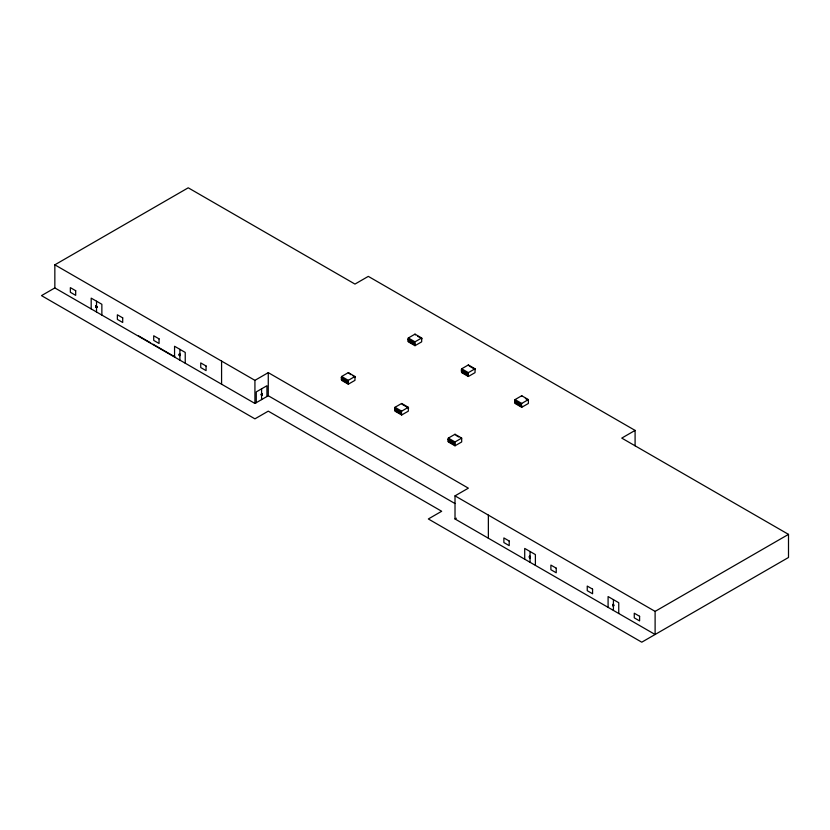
<?xml version="1.0" encoding="UTF-8"?>
<svg xmlns="http://www.w3.org/2000/svg" width="830" height="830" viewBox="0 0 830 830"><rect width="100%" height="100%" fill="white"/><g stroke="black" fill="none" stroke-linecap="round" stroke-linejoin="round"><path stroke-width="1.25" d="M341.296 377.65L341.638 376.488L348.299 372.639L354.97 376.488L354.97 380.348L348.299 384.197L341.638 380.348L341.296 377.65L347.967 381.499L348.299 384.197M347.967 381.499L348.299 380.348L354.97 376.488M407.997 339.138L408.329 337.986L415 334.137L421.671 337.986L421.671 341.836L415 345.685L408.329 341.836L407.997 339.138L414.668 342.987L415 345.685M394.655 408.453L394.987 407.302L401.658 403.453L408.329 407.302L408.329 411.151L401.658 415L394.987 411.151L394.655 408.453L401.326 412.303L401.658 415M414.668 342.987L415 341.836L421.671 337.986M401.326 412.303L401.658 411.151L408.329 407.302M461.356 369.952L461.688 368.79L468.359 364.941L475.03 368.79L475.03 372.639L468.359 376.488L461.688 372.639L461.356 369.952L468.027 373.801L468.359 376.488M448.013 439.257L448.345 438.105L455.016 434.256L461.688 438.105L461.688 441.954L455.016 445.803L448.345 441.954L448.013 439.257L454.684 443.106L455.016 445.803M468.027 373.801L468.359 372.639L475.03 368.79M454.684 443.106L455.016 441.954L461.688 438.105M514.714 400.755L515.046 399.593L521.717 395.744L528.388 399.593L528.388 403.453L521.717 407.302L515.046 403.453L514.714 400.755L521.385 404.604L521.717 407.302M521.385 404.604L521.717 403.453L528.388 399.593M454.944 503.52L268.266 395.744L254.924 403.453L54.842 287.927L54.842 264.822L188.234 187.808L354.97 284.078L368.313 276.38L635.095 430.407L635.095 445.803M54.842 287.927L41.5 295.625L254.924 418.849L268.266 411.151L441.674 511.27L428.342 518.968L641.766 642.192L788.5 557.48L788.5 534.375L621.763 438.105L635.095 430.407M95.855 306.021C97.494 306.726 96.187 308.656 95.855 306.021L96.861 306.415L96.249 306.249M96.415 305.959L96.021 306.893L96.861 307.37M96.021 306.893L95.855 307.183M96.301 307.442L96.861 307.183M179.228 354.161L179.788 354.099L179.394 355.022C181.656 355.448 178.191 355.852 179.228 354.161L180.224 354.348L179.612 354.379L179.674 355.572L180.224 355.51M179.228 355.313L179.612 355.157M179.674 355.572L180.224 355.313M54.842 264.822L254.924 380.348L268.266 372.639L468.359 488.165L455.016 495.863L455.016 518.968L655.109 634.494L655.109 611.388L455.016 495.863M262.27 393.627L261.263 394.011L261.875 393.856C260.319 396.667 263.276 393.565 261.709 393.752M261.263 394.976L262.104 394.499L261.709 393.565M455.016 518.968L456.355 518.2M529.384 556.318L529.945 556.256L529.55 557.189C531.812 557.604 528.347 558.009 529.384 556.318L530.214 557.573M529.996 556.671L529.831 557.729L530.38 557.667M529.55 557.189L529.384 557.48M529.831 557.729L530.38 557.48M612.758 604.458L613.754 604.645L613.142 604.676L613.422 605.993L612.924 604.551M612.758 605.61L613.754 605.807M613.204 605.869L613.754 605.61M655.109 611.388L788.5 534.375M417.552 336.192L422.003 338.754M469.801 366.352L475.362 369.558M525.38 398.442L527.61 399.728M408.329 337.986L415 341.836M461.688 368.79L468.359 372.639M515.046 399.593L521.717 403.453M408.329 339.916L415 343.765M461.688 370.72L468.359 374.569M515.046 401.523L521.717 405.372M407.997 341.068L414.668 344.917M461.356 371.871L468.027 375.72M514.714 402.675L521.385 406.524M350.862 374.693L348.299 372.639M353.082 375.98L355.302 377.266M401.99 404.22L408.661 408.07M456.459 435.667L458.689 436.954M341.638 376.488L348.299 380.348M394.987 407.302L401.658 411.151M448.345 438.105L455.016 441.954M341.638 378.418L348.299 382.267M394.987 409.221L401.658 413.07M448.345 440.025L455.016 443.884M341.296 379.569L347.967 383.429M394.655 410.383L401.326 414.232M448.013 441.187L454.684 445.036M262.104 394.499L262.27 394.779M261.263 394.779L261.824 395.038M138.548 335.87L150.655 342.863M152.865 344.139L174.891 356.858M521.717 395.744L522.049 396.512M468.359 364.941L468.691 365.708M415 334.137L415.332 334.905M455.016 434.256L455.348 435.024M618.755 613.505L618.755 602.725L608.089 596.562L608.089 607.342M613.588 604.935L613.588 605.703M613.422 599.644L613.422 610.424M613.09 604.261L612.976 605.734M535.392 565.365L535.392 554.585L524.716 548.423L524.716 559.213M530.048 551.504L530.048 562.294M529.716 556.131L529.602 557.604M488.362 515.119L488.362 538.224M268.266 372.639L268.266 395.744M266.938 396.512L266.938 385.732L256.263 391.895L256.263 402.675M261.927 393.441L262.041 394.914M261.595 388.814L261.595 399.593M261.429 394.115L261.429 394.883M254.924 380.348L254.924 403.453M221.579 361.092L221.579 384.197M185.235 363.208L185.235 352.428L174.559 346.266L174.559 357.045M180.058 354.638L180.058 355.406M179.892 349.347L179.892 360.127M179.56 353.964L179.446 355.448M101.862 315.078L101.862 304.288L91.186 298.136L91.186 308.916M96.695 306.509L96.695 307.276M96.529 301.217L96.529 311.997M96.187 305.834L96.083 307.308M75.686 290.718L70.343 287.637L70.343 292.264L75.686 295.345L75.686 290.718M122.705 317.869L117.362 314.788L117.362 319.405L122.705 322.486L122.705 317.869M159.049 338.858L153.716 335.776L153.716 340.393L159.049 343.475L159.049 338.858M206.068 365.999L200.736 362.918L200.736 367.545L206.068 370.626L206.068 365.999M509.205 541.015L503.872 537.933L503.872 542.55L509.205 545.632L509.205 541.015M556.225 568.166L550.892 565.085L550.892 569.702L556.225 572.783L556.225 568.166M592.578 589.144L587.246 586.063L587.246 590.69L592.578 593.772L592.578 589.144M639.598 616.296L634.265 613.214L634.265 617.831L639.598 620.913L639.598 616.296"/></g></svg>
